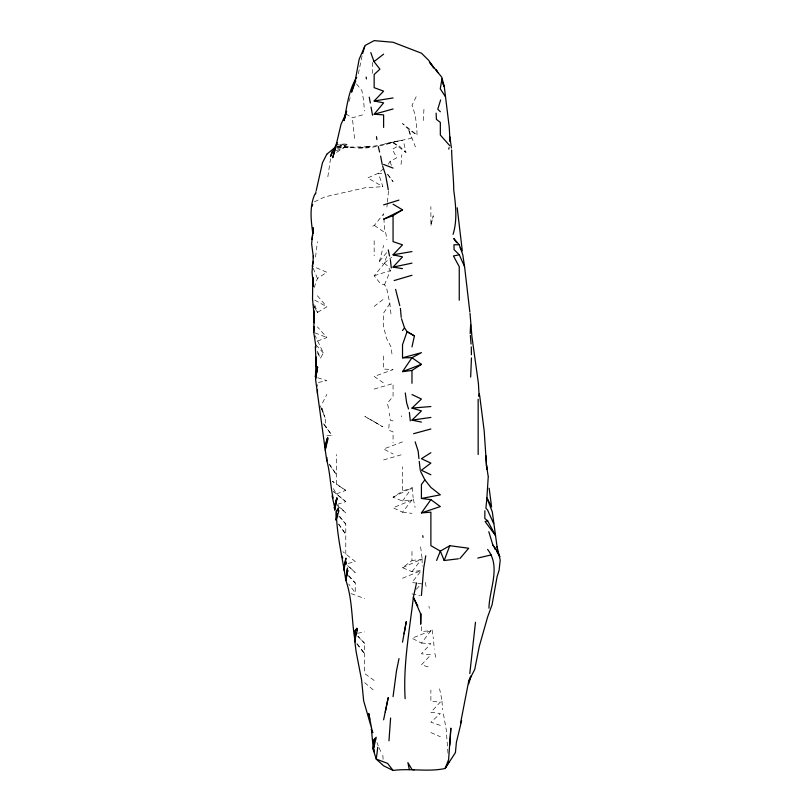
<?xml version="1.0" encoding="UTF-8"?>
<svg xmlns="http://www.w3.org/2000/svg" width="811" height="811" viewBox="0 0 811 811"><rect width="100%" height="100%" fill="white"/><g stroke="black" fill="none" stroke-linecap="round" stroke-linejoin="round"><path stroke-width="0.61" stroke-dasharray="4.05 3.04" d="M337.518 504.351L345.79 501.603L333.493 491.608L336.332 493.929L345.79 490.391L336.332 484.238L336.332 454.525M345.79 554.004L345.79 524.058L339.11 515.715M348.821 575.709L355.248 582.987L355.248 592.76L348.7 584.042M383.613 355.999L383.613 369.035L393.061 369.644L374.155 376.436L383.613 383.045M411.978 500.022L393.061 507.757L402.52 512.187L411.978 500.022L402.52 501.056L393.061 497.204L402.52 491.142L402.52 466.761M416.702 583.119L411.978 582.45L421.426 570.468L411.978 571.704L402.52 567.71L411.968 560.573L411.978 549.138M430.884 225.326L433.277 215.787L430.884 225.316L430.884 206.633M423.332 120.515L423.95 109.242M401.07 164.44L401.81 154.779M449.03 147.166L448.848 149.447L449.172 146.963M389.138 424.102L388.621 430.185L393.061 431.827L393.061 442.725M386.908 207.048L387.273 203.389M387.394 202.172L388.601 189.997M327.847 176.757L330.827 156.645M315.55 256.996L317.425 241.739M362.051 55.949L358.269 74.237M390.953 313.877L389.868 303.598L386.401 286.982L384.475 284.874L380.298 283.455L374.155 275.781L383.613 264.437L379.538 261.193L383.613 245.388M348.892 101.568L350.433 97.006M314.161 287.56L317.425 278.426L326.884 272.293L313.36 266.484M384.475 284.874L390.405 270.529L387.465 265.765L384.191 263.2L387.273 255.049M416.175 96.742L412.049 105.278C415.648 114.706 416.925 124.945 417.016 135.072L408.409 129.131L402.52 123.546L417.016 135.072M322.525 402.945L326.884 394.389M317.425 352.724L320.558 358.138L323.325 352.927L315.134 335.653M389.868 303.598L383.613 312.995L383.613 326.813L386.472 338.309L390.932 346.652L392.25 355.867M388.216 164.217L390.061 161.551L396.721 157.719L392.352 149.315L398.789 145.605L405.956 152.377L403.797 142.706M402.52 501.056L411.978 487.756L402.52 491.142M411.978 571.704L421.426 559.215L411.968 560.573M430.884 630.755L411.978 638.216L421.426 643.093L430.884 630.755L421.426 631.475L421.426 625.595M372.796 226.117L374.358 225.448L383.613 213.759L384.627 230.202L385.58 231.916L386.938 239.782M379.538 261.193L388.712 250.153M416.276 589.283L421.426 583.778L417.888 583.281M383.613 168.597L378.423 173.209L367.718 177.944L382.873 186.692L378.423 173.209L382.843 173.645M384.191 263.2L391.612 257.239M374.155 306.396L383.613 299.077M336.616 152.377L345.79 146.254L345.02 143.892L336.332 144.824L348.345 144.916L345.02 143.892M317.425 295.782L326.884 306.811L317.425 312.448L314.019 306.386M393.061 497.204L411.978 487.756M314.486 201.797L324.846 196.86L365.67 187.676L382.873 186.692M402.52 567.71L421.426 559.215M402.52 578.223L421.426 570.468M317.425 341.086L326.884 337.518L317.425 326.894M402.52 441.883L383.613 449L393.061 453.937M336.332 150.643L345.79 147.146L370.424 146.75L357.448 147.632C375.868 147.328 393.416 141.793 411.309 138.367L408.409 129.131L415.445 146.903M337.792 146.781L343.185 144.946C359.476 151.495 376.811 146.639 393.061 142.685L398.789 145.605M337.477 146.801L343.185 144.946L345.79 147.146L352.826 147.511L336.332 147.176M374.155 275.781L390.405 270.529M374.155 389.047L393.061 383.542L393.061 396.356L387.374 403.29L388.57 408.328M383.613 459.938L402.52 454.424M345.79 113.925L352.369 117.818L364.707 114.26M348.152 563.452L355.248 561.557L342.891 551.703M398.14 140.921L384.495 143.952L402.52 140.131M357.61 633.279L364.697 631.931M337.518 148.383L345.79 147.146M326.884 435.862L331.932 435.294L323.072 422.947M337.518 147.055L345.79 146.254M421.426 643.093L430.884 643.549L421.426 653.808L430.884 654.812L421.426 664.848L430.884 667.717M402.52 512.187L411.968 513.363M411.978 593.865L420.25 595.781M393.061 420.929L390.344 420.27L389.209 413.144M317.719 377.744L326.884 380.653L317.425 382.63L317.425 386.3M440.343 725.399L430.884 722.206L440.332 713.548L430.884 712.251L440.332 702.052L430.884 701.383L430.884 690.009M351.112 593.632L364.697 598.538M314.861 332.814L326.884 337.518M430.884 732.566L440.343 736.712M314.739 300.131L326.884 306.811M374.358 225.448L383.613 231.743M345.79 490.391L332.419 481.268L336.332 484.238M374.155 680.449L364.697 673.546L364.697 643.447L357.996 636.088M393.061 142.685L405.956 152.377M345.79 501.603L336.332 493.929L333.382 488.567M364.697 682.669L374.155 690.698M337.285 505.557L345.79 512.876L337.994 505.334M347.513 565.622L355.248 572.566L347.544 565.176M357.823 636.382L364.697 643.447M348.375 575.81L355.248 582.987M315.945 344.969L323.325 352.927M338.704 516.029L345.79 524.058M356.536 84.02L361.878 90.487L363.622 100.402L364.392 110.874M356.82 643.924L364.697 653.808L356.84 643.346M323.467 423.808L331.932 435.294M387.252 174.091L393.082 181.644L386.523 172.611M338.522 524.038L345.79 534.307L338.866 524.251M329.58 464.815L336.342 474.547L329.459 464.257M312.884 304.368L317.709 312.833L314.161 303.426M379.061 747.772L381.788 753.764M317.425 351.234L320.558 358.138M313.178 268.259L317.425 278.426M320.294 405.855L324.998 417.462L326.083 427.752M321.318 408.359L324.998 417.462M376.983 742.541L378.2 745.725M390.061 161.551L392.311 167.928M447.966 753.135L446.222 729.586L443.222 712.808M434.828 653.372L436.247 658.917M322.16 408.186L323.802 414.593M413.336 499.039L415.11 507.362M441.792 699.386L439.592 688.874M425.349 582.399L426.383 588.188M401.577 415.83L401.749 416.824M432.07 629.944L433.409 638.723M354.519 138.407L352.369 117.818M420.625 546.918L422.055 557.938M428.989 606.334L429.252 608.372M441.934 701.14L442.715 709.767M412.201 487.472L413.123 497.599M433.682 641.795L434.24 649.165M382.853 755.244L383.137 759.877M422.065 558.667L422.247 566.2M372.553 62.498L372.665 73.345M374.155 240.735L374.155 255.82M374.155 421.629L364.849 416.459L382.731 426.789L374.155 421.629"/><path stroke-width="1.22" d="M478.155 454.525L478.155 399.255M484.866 510.758L484.836 518.493L487.614 520.763L495.531 535.584L497.163 547.324L497.062 546.655L500.205 560.107L499.079 570.376L497.062 576.763L492.044 604.864L487.614 616.978L479.311 646.296L474.739 669.44L468.697 681.189L460.607 722.844M345.841 564.172L345.871 561.8M345.861 564.243L345.891 561.901M315.996 347.331L313.766 332.388L314.07 314.607L314.273 321.764M355.248 641.957C351.427 621.449 352.856 600.15 345.78 580.139C342.414 557.147 336.504 534.317 336.332 511.062L338.562 507.889L338.065 510.291M470.664 377.024L471.455 357.915M313.411 255.759L312.022 272.121L313.502 286.334M421.152 613.907L420.696 624.227L420.473 613.44L413.357 597.302L416.519 582.967M421.426 595.446L423.737 567.882L425.755 555.799M470.187 333.635L470.623 324.694M388.976 740.788L390.608 718.019M354.691 640.497L355.248 630.35L356.891 628.312L357.266 630.431L354.691 640.497L356.11 651.598L361.625 680.165L363.652 700.826L371.742 728.907L368.731 713.467L369.775 719.134M488.242 476.787L486.894 497.832L491.588 506.875L489.145 488.222M449.791 745.268L450.855 728.136L448.615 759.593L445.117 768.483C427.985 772.204 410.356 768.118 393.061 770.45L383.542 765.766L376.243 759.066L373.303 749.84L374.155 739.45L376.213 737.25L373.303 749.84M314.901 194.032C309.255 206.835 310.998 220.298 312.843 233.598L313.228 227.749L311.637 243.817L313.411 257.665M486.752 469.376L484.177 430.763L479.656 395.413M313.766 332.388L314.273 326.519M315.844 372.462L315.428 377.014L317.628 367.13L315.428 377.014L316.26 357.002L316.26 366.714L315.337 346.632M374.145 745.36L373.253 748.827L374.155 739.45L375.696 739.328M469.802 673.566L475.489 622.26M488.962 608.209C489.347 588.685 501.168 566.919 487.614 549.412M479.139 396.173L478.419 383.471L471.89 336.332L470.035 313.431M449.973 140.759L449.264 127.378L444.276 86.584L441.731 77.136L429.627 62.295L433.915 68.165M377.794 747.255L376.243 759.066L387.617 763.415L393.061 770.45M315.611 193.951L315.935 191.71M311.992 239.387L312.671 234.754M393.061 696.649L396.478 670.95L399.012 658.573M326.691 459.938L325.221 450.085L326.884 439.156L327.837 437.656L324.988 448.037L315.55 379.254L317.425 367.342L315.55 379.254M449.74 141.215L450.287 137.698L450.298 138.275M343.996 570.255L345.942 558.384M336.342 144.267L341.005 124.377L345.79 113.925L344.503 118.305M453.085 234.338C457.485 219.963 455.711 204.97 453.765 190.281C453.582 176.788 451.899 163.487 451.626 149.964M355.248 80.411L359.151 59.304L365.132 45.446L374.155 40.631L393.061 42.273L421.426 53.181L428.613 60.257L433.064 66.847M441.975 78.89L440.251 88.815L445.503 96.793M404.081 633.817L406.26 621.642L402.52 642.19M312.843 233.598L313.441 230.436M355.968 632.904L354.579 639.798L355.248 630.35L357.266 630.431M356.424 630.613L356.891 628.312M385.276 712.099L388.226 697.561L383.613 719.793M337.011 498.643L334.659 510.149L336.879 497.944L334.274 507.99L336.879 497.944M478.916 396.265L479.423 393.811M337.315 513.91L336.068 519.932L336.332 511.062L338.937 510.677L336.099 520.226M324.988 448.037L326.884 439.156L327.999 438.863L325.221 450.085M411.978 346.926L414.421 335.906L407.081 331.669L404.517 327.877L401.486 318.713M343.6 567.953L345.912 558.232M461.631 720.685L456.4 742.247L455.427 752.608L445.117 768.483L449.264 761.326M316.229 190.585L322.474 162.737L326.772 154.303M335.207 148.251L332.703 157.729L336.91 143.78M346.652 111.188L344.087 120.626C347.067 105.856 348.537 90.518 356.678 77.38M312.235 265.998L313.502 261.324M362.649 53.536L364.697 46.389M468.738 683.866L471.13 675.695M354.377 82.894L351.518 92.17L355.735 80.958M440.637 99.946L437.768 109.211L440.343 111.736M332.267 151.251L330.493 156.452L337.123 142.543M458.367 558.809L444.175 560.513L449.791 545.702L468.697 548.246L459.837 558.637M436.612 560.452L440.343 551.105L449.791 545.702M468.697 681.189L470.552 676.749M311.576 206.876L312.742 204.838M402.52 357.813L411.968 357.712L421.426 364.352L411.978 370.445L402.52 371.651L411.968 357.712L421.426 352.673L402.52 357.813L402.52 344.695L407.081 331.669L414.421 335.906M421.426 512.917L430.884 499.647L440.343 506.571L421.426 512.917L430.884 512.167L430.884 545.661L440.343 551.105L444.175 560.513M402.52 330.533L404.517 327.877M420.605 471.434L424.893 479.879L421.426 484.461L421.426 498.481L430.884 499.647M383.613 127.428L383.613 114.878L374.155 114.239L383.613 102.845L374.155 100.969L383.613 91.156L374.155 87.659L374.155 74.531L379.913 69.158L374.043 61.636M402.52 268.634L393.061 267.113L402.52 256.894L393.061 254.816L402.52 244.841L393.061 241.637L393.061 215.625L402.52 209.826L393.061 204.23M421.426 422.075L411.978 420.139L421.426 410.893L411.968 408.105L421.426 399.032L411.978 394.551M326.884 154.151L334.548 147.876M374.155 61.494L383.613 54.155M430.884 452.69L421.426 458.712L430.884 463.101L421.426 470.238L430.884 474.759M402.52 209.826L383.613 219.193L393.061 215.625M402.52 371.651L421.426 364.352M383.613 204.879L398.9 200.124M487.614 520.763L485.12 521.534L495.531 535.584L492.318 511.893L486.894 497.832M394.166 280.545L411.978 275.274M374.155 114.239L393.061 108.968M413.6 433.692L430.884 428.989M491.202 554.917L477.77 558.069M393.061 267.113L411.968 263.149M469.833 312.012L464.571 266.606L459.249 254.776L453.45 255.962L459.249 266.707L459.249 300.192M421.426 498.481L440.343 494.852L430.884 487.431L424.893 479.879M393.061 254.816L411.978 251.572M374.155 100.969L393.061 97.959M411.978 420.139L430.884 417.432M411.968 408.105L430.884 406.534M464.571 266.606L462.757 254.644L459.249 244.77L453.957 244.75L454.079 249.636L459.249 254.776M487.614 498.694L486.864 498.684L485.89 508.173L487.614 510.119L493.646 523.571M414.249 769.872L411.978 769.497L407.892 762.624L409.342 769.659M383.613 164.451L393.061 168.09M494.609 548.804L497.062 550.456L499.84 556.691L496.656 551.348M449.791 145.727L440.332 135.052L440.332 122.41L436.409 119.349L436.125 113.134M459.249 244.77L453.765 238.535L456.613 242.641M488.8 531.692L492.824 544.931L497.062 550.456M460.172 247.771L462.3 250.852L457.201 207.768M492.824 544.931L494.74 548.145M437.899 72.696L436.075 69.482L437.17 71.763M417.837 606.131L413.357 597.302C409.484 630.968 403.037 664.685 405.145 698.707M341.796 555.991L342.8 558.019M443.181 84.303L444.276 86.584L442.522 82.306M326.711 460.141C330.158 472.529 330.3 485.748 333.149 498.035M373.253 748.827L371.408 729.099L372.857 732.515M370.789 52.593L373.962 61.454M382.569 165.88L385.62 175.034L388.297 189.815M371.408 729.099L372.584 732.617M408.531 408.926L406.686 403.057L405.277 392.95M399.782 305.625L395.596 289.365M415.151 441.833L418.152 451.017L418.932 458.6M334.406 506.236L332.084 495.805M378.291 146.517L379.609 152.052M388.266 249.93L389.544 256.043M369.238 97.158L370.353 103.038M380.633 156.077L382.194 164.461M371.032 107.042L372.543 115.223M422.764 535.696L423.038 537.389M488.151 476.108L486.438 464.825M449.791 136.623L451.433 147.957M376.466 136.654L376.882 139.563M419.236 461.307L420.26 470.289M390.355 259.642L391.307 267.975M366.187 77.086L366.4 78.92M314.202 316.189L312.529 298.924L312.793 277.24L313.462 285.269M409.373 412.414L410.295 420.858M314.252 316.29L313.644 310.481L314.252 322.869M400.411 308.423L401.222 317.375M470.339 335.44L471.069 344.046M485.86 455.589L486.752 468.93M471.303 346.915L471.414 354.762M411.978 370.445L411.978 383.289M374.155 749.415L374.155 751.787M326.884 457.516L326.884 460.922M317.425 389.969L317.425 393.629M347.483 568.247L345.79 580.139L347.818 570.386L345.78 580.139L347.483 568.247"/></g></svg>
